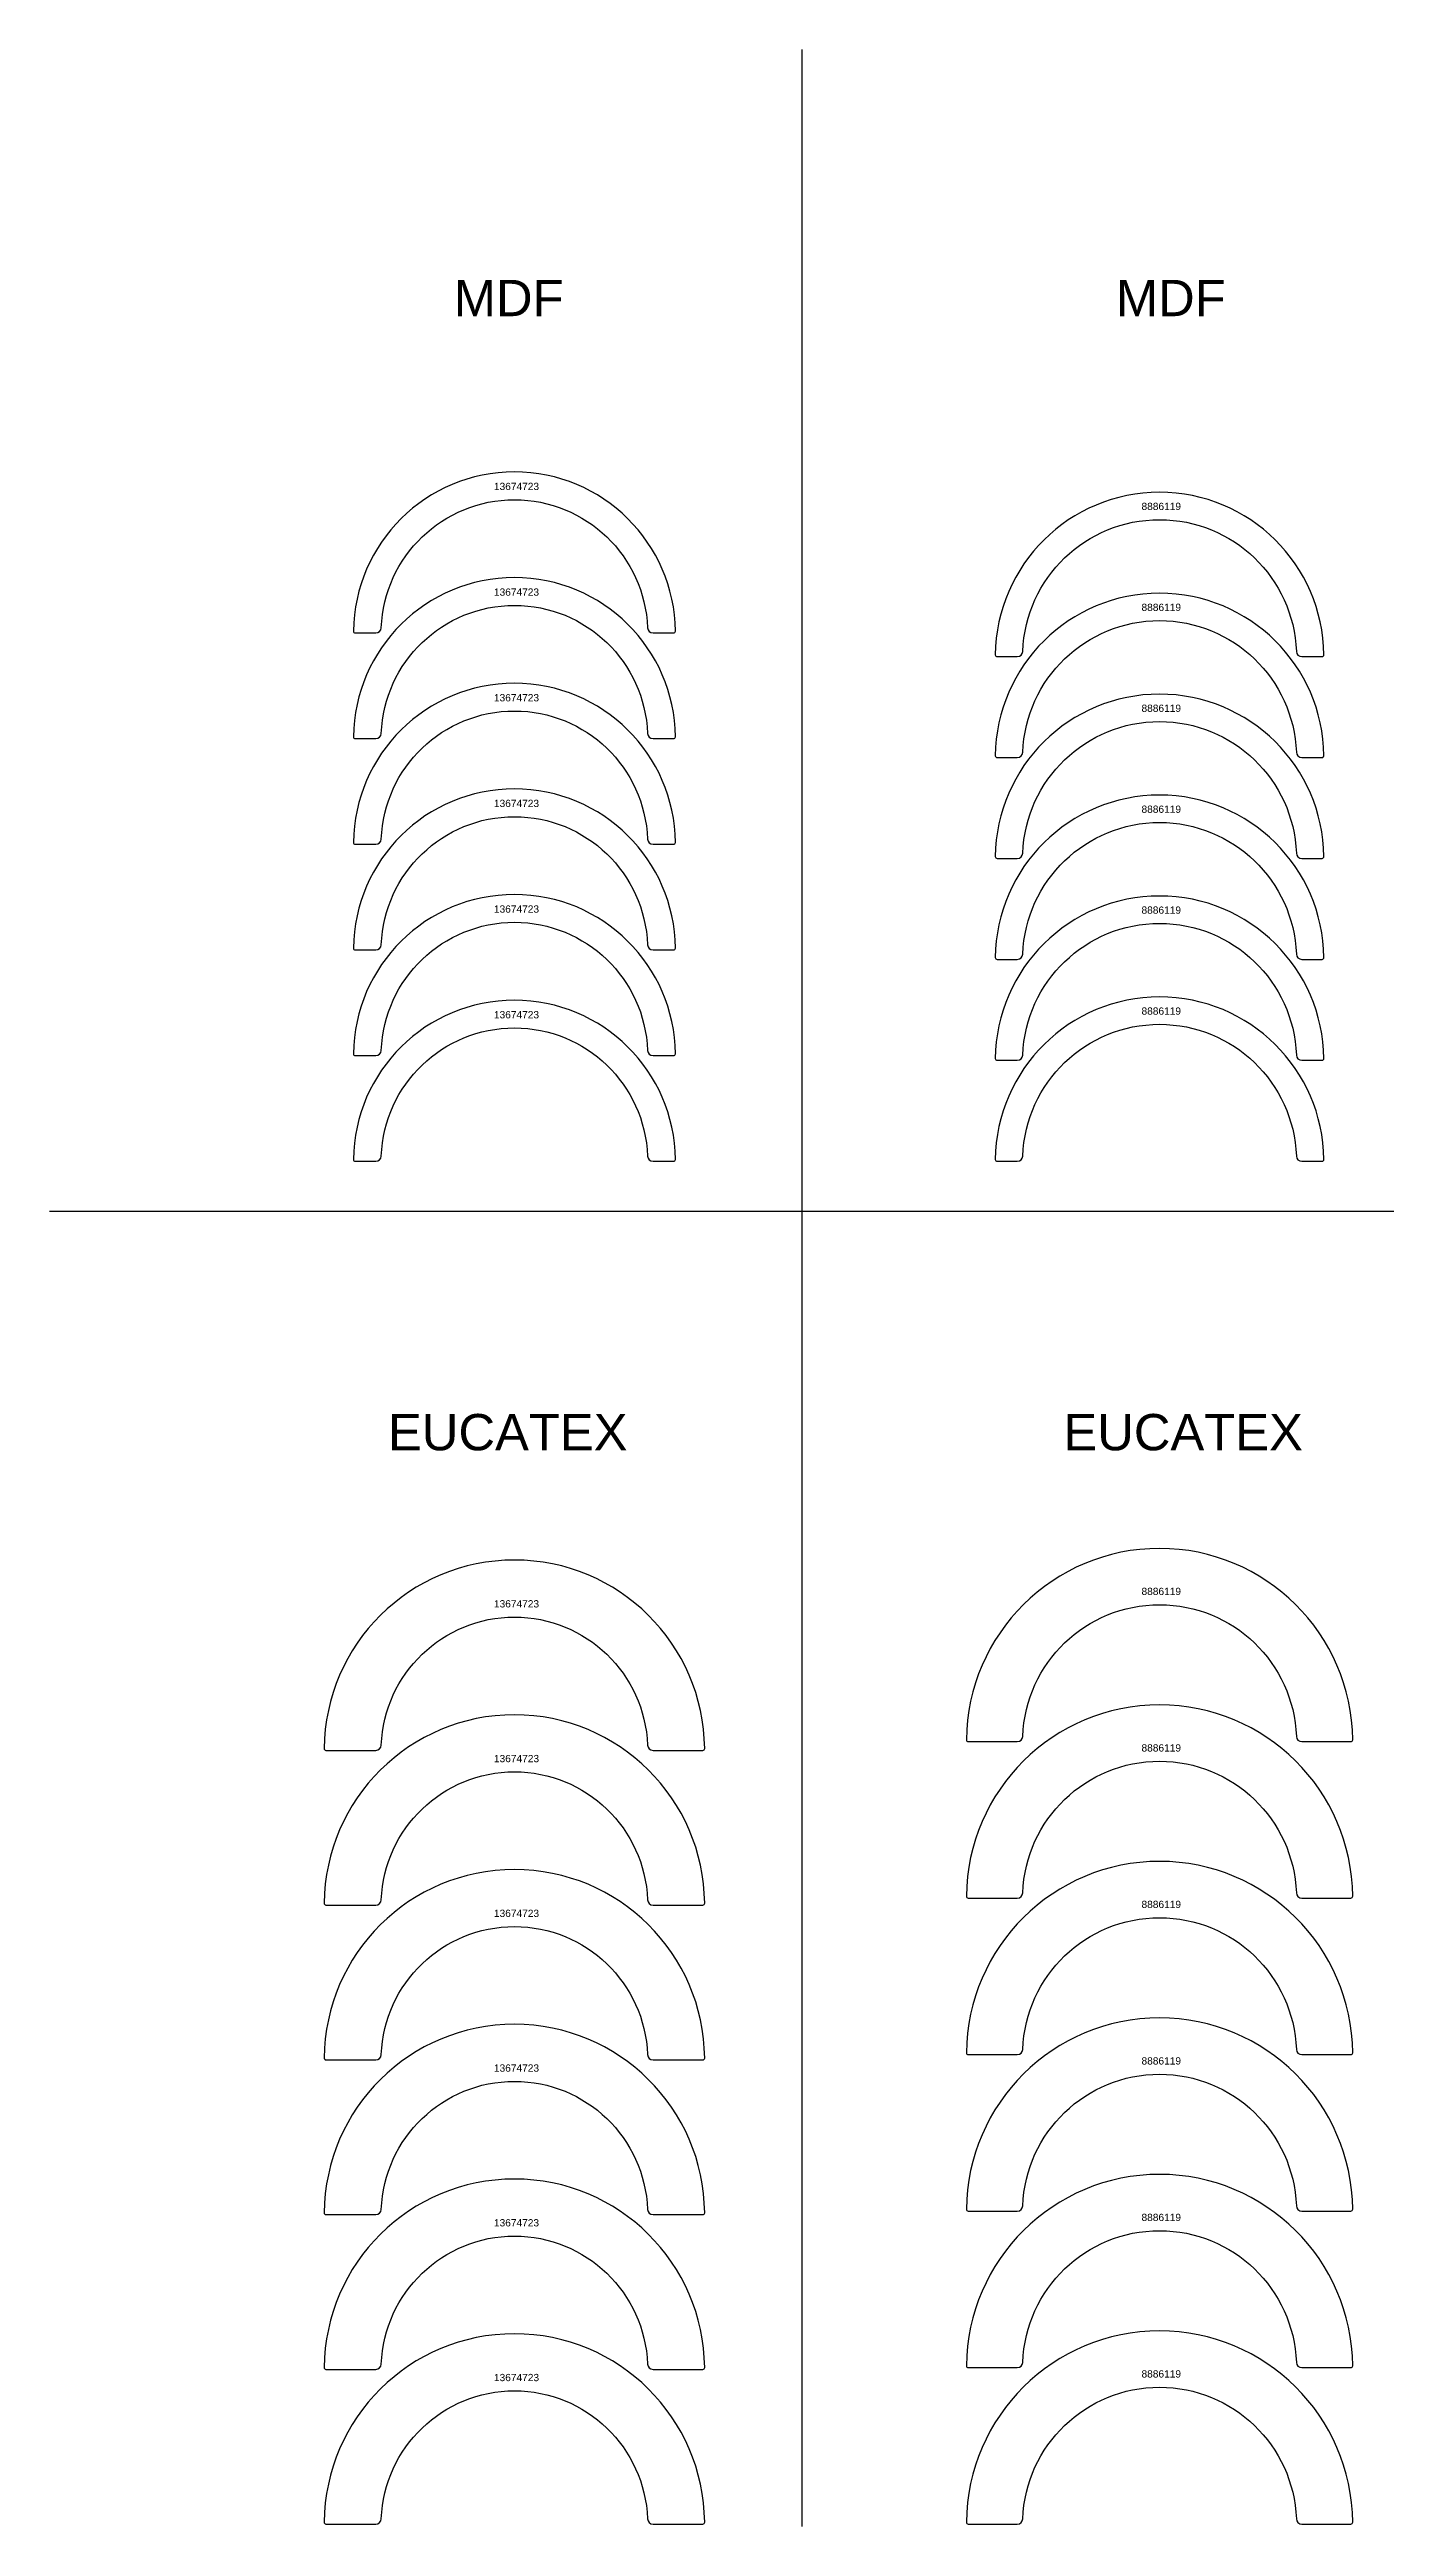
# Model space of a CAD drawing. Header units: millimetres. Extents: x 1166 to 8525, y 2541 to 9362.
# Drawn here: x 1166 to 4846, y 2541 to 9362 of the extents above; entities that cross this region are included whole.
import ezdxf

# ---------------------------------------------------------------- set-up
doc = ezdxf.new("R2010")
doc.units = ezdxf.units.MM
doc.layers.add('Texto', color=3, linetype='Continuous')
doc.styles.get("Standard").update_dxf_attribs({"font": 'arial.ttf'})

msp = doc.modelspace()

# ---------------------------------------------------------------- linework, layer by layer
for p, q in [((3238.4, 9361.6), (3238.4, 2541.1)), ((1166, 6163), (8525, 6163))]:
    msp.add_line(p, q)
for points in [[(2064.7, 7755, 0.402756), (2079.7, 7769.4, -0.961475), (2813.1, 7769.4, 0.402756), (2828.1, 7755), (2884.9, 7755, 0.417557), (2889.9, 7760, 0.988662), (2003, 7760, 0.417557), (2008, 7755)], [(3831.5, 7690, 0.403047), (3846.5, 7704.4, -0.96244), (4600, 7704.4, 0.403047), (4614.9, 7690), (4670.7, 7690, 0.41749), (4675.7, 7695, 0.988889), (3770.8, 7695, 0.41749), (3775.8, 7690)], [(2064.7, 7464.1, 0.402756), (2079.7, 7478.5, -0.961475), (2813.1, 7478.5, 0.402756), (2828.1, 7464.1), (2884.9, 7464.1, 0.417557), (2889.9, 7469.1, 0.988662), (2003, 7469.1, 0.417557), (2008, 7464.1)], [(3831.5, 7412.1, 0.403047), (3846.5, 7426.5, -0.96244), (4600, 7426.5, 0.403047), (4614.9, 7412.1), (4670.7, 7412.1, 0.41749), (4675.7, 7417.1, 0.988889), (3770.8, 7417.1, 0.41749), (3775.8, 7412.1)], [(2064.7, 7173.1, 0.402756), (2079.7, 7187.6, -0.961475), (2813.1, 7187.6, 0.402756), (2828.1, 7173.1), (2884.9, 7173.1, 0.417557), (2889.9, 7178.2, 0.988662), (2003, 7178.2, 0.417557), (2008, 7173.1)], [(3831.5, 7134.1, 0.403047), (3846.5, 7148.6, -0.96244), (4600, 7148.6, 0.403047), (4614.9, 7134.1), (4670.7, 7134.1, 0.41749), (4675.7, 7139.2, 0.988889), (3770.8, 7139.2, 0.41749), (3775.8, 7134.1)], [(2064.7, 6882.2, 0.402756), (2079.7, 6896.6, -0.961475), (2813.1, 6896.6, 0.402756), (2828.1, 6882.2), (2884.9, 6882.2, 0.417557), (2889.9, 6887.3, 0.988662), (2003, 6887.3, 0.417557), (2008, 6882.2)], [(3831.5, 6856.2, 0.403047), (3846.5, 6870.6, -0.96244), (4600, 6870.6, 0.403047), (4614.9, 6856.2), (4670.7, 6856.2, 0.41749), (4675.7, 6861.3, 0.988889), (3770.8, 6861.3, 0.41749), (3775.8, 6856.2)], [(2064.7, 6591.3, 0.402756), (2079.7, 6605.7, -0.961475), (2813.1, 6605.7, 0.402756), (2828.1, 6591.3), (2884.9, 6591.3, 0.417557), (2889.9, 6596.4, 0.988662), (2003, 6596.4, 0.417557), (2008, 6591.3)], [(3831.5, 6578.3, 0.403047), (3846.5, 6592.7, -0.96244), (4600, 6592.7, 0.403047), (4614.9, 6578.3), (4670.7, 6578.3, 0.41749), (4675.7, 6583.3, 0.988889), (3770.8, 6583.3, 0.41749), (3775.8, 6578.3)], [(3831.5, 6300.4, 0.403047), (3846.5, 6314.8, -0.96244), (4600, 6314.8, 0.403047), (4614.9, 6300.4), (4670.7, 6300.4, 0.41749), (4675.7, 6305.4, 0.988889), (3770.8, 6305.4, 0.41749), (3775.8, 6300.4)], [(2064.7, 6300.4, 0.402756), (2079.7, 6314.8, -0.961475), (2813.1, 6314.8, 0.402756), (2828.1, 6300.4), (2884.9, 6300.4, 0.417557), (2889.9, 6305.4, 0.988662), (2003, 6305.4, 0.417557), (2008, 6300.4)], [(2064.7, 4678.2, 0.402756), (2079.7, 4692.6, -0.961475), (2813.1, 4692.6, 0.402756), (2828.1, 4678.2), (2965.4, 4678.2, 0.417038), (2970.4, 4683.2, 0.990412), (1922.4, 4683.2, 0.417038), (1927.4, 4678.2)], [(3831.5, 4702.3, 0.403047), (3846.5, 4716.7, -0.96244), (4600, 4716.7, 0.403047), (4614.9, 4702.3), (4750.2, 4702.3, 0.416995), (4755.2, 4707.3, 0.990557), (3691.3, 4707.3, 0.416995), (3696.3, 4702.3)], [(2064.7, 4252, 0.402756), (2079.7, 4266.5, -0.961475), (2813.1, 4266.5, 0.402756), (2828.1, 4252), (2965.4, 4252, 0.417038), (2970.4, 4257.1, 0.990412), (1922.4, 4257.1, 0.417038), (1927.4, 4252)], [(3831.5, 4271.4, 0.403047), (3846.5, 4285.8, -0.96244), (4600, 4285.8, 0.403047), (4614.9, 4271.4), (4750.2, 4271.4, 0.416995), (4755.2, 4276.4, 0.990557), (3691.3, 4276.4, 0.416995), (3696.3, 4271.4)], [(3831.5, 3840.4, 0.403047), (3846.5, 3854.8, -0.96244), (4600, 3854.8, 0.403047), (4614.9, 3840.4), (4750.2, 3840.4, 0.416995), (4755.2, 3845.5, 0.990557), (3691.3, 3845.5, 0.416995), (3696.3, 3840.4)], [(2064.7, 3825.9, 0.402756), (2079.7, 3840.3, -0.961475), (2813.1, 3840.3, 0.402756), (2828.1, 3825.9), (2965.4, 3825.9, 0.417038), (2970.4, 3831, 0.990412), (1922.4, 3831, 0.417038), (1927.4, 3825.9)], [(2064.7, 3399.8, 0.402756), (2079.7, 3414.2, -0.961475), (2813.1, 3414.2, 0.402756), (2828.1, 3399.8), (2965.4, 3399.8, 0.417038), (2970.4, 3404.9, 0.990412), (1922.4, 3404.9, 0.417038), (1927.4, 3399.8)], [(3831.5, 3409.5, 0.403047), (3846.5, 3423.9, -0.96244), (4600, 3423.9, 0.403047), (4614.9, 3409.5), (4750.2, 3409.5, 0.416995), (4755.2, 3414.5, 0.990557), (3691.3, 3414.5, 0.416995), (3696.3, 3409.5)], [(2064.7, 2973.7, 0.402756), (2079.7, 2988.1, -0.961475), (2813.1, 2988.1, 0.402756), (2828.1, 2973.7), (2965.4, 2973.7, 0.417038), (2970.4, 2978.8, 0.990412), (1922.4, 2978.8, 0.417038), (1927.4, 2973.7)], [(3831.5, 2978.6, 0.403047), (3846.5, 2993, -0.96244), (4600, 2993, 0.403047), (4614.9, 2978.6), (4750.2, 2978.6, 0.416995), (4755.2, 2983.6, 0.990557), (3691.3, 2983.6, 0.416995), (3696.3, 2978.6)], [(2064.7, 2547.6, 0.402756), (2079.7, 2562, -0.961475), (2813.1, 2562, 0.402756), (2828.1, 2547.6), (2965.4, 2547.6, 0.417038), (2970.4, 2552.7, 0.990412), (1922.4, 2552.7, 0.417038), (1927.4, 2547.6)], [(3831.5, 2547.6, 0.403047), (3846.5, 2562, -0.96244), (4600, 2562, 0.403047), (4614.9, 2547.6), (4750.2, 2547.6, 0.416995), (4755.2, 2552.7, 0.990557), (3691.3, 2552.7, 0.416995), (3696.3, 2547.6)]]:
    msp.add_lwpolyline(points, format="xyb", close=True)

# ---------------------------------------------------------------- texts
at = {"char_height": 100, "attachment_point": 1}
for s, insert in [('{\\W5.63773;  }MDF', (1841.6, 8727.4)), ('{\\W5.63773;  }MDF', (3665.2, 8727.4)), ('{\\W6.611144; }EUCATEX', (1841.6, 5604.4)), ('{\\W6.611144; }EUCATEX', (3701.8, 5604.4))]:
    msp.add_mtext_dynamic_manual_height_columns(s, width=1161.083, gutter_width=12.5, heights=[0], dxfattribs=dict(at, insert=insert))
at = {"layer": 'Texto', "char_height": 20, "attachment_point": 1}
for s, insert in [('{\\W6.700003; }13674723', (2338, 8168.6)), ('{\\W7.575222; }8886119', (4114.8, 8113.6)), ('{\\W6.700003; }13674723', (2338, 7877.6)), ('{\\W7.575222; }8886119', (4114.8, 7835.6)), ('{\\W6.700003; }13674723', (2338, 7586.7)), ('{\\W7.575222; }8886119', (4114.8, 7557.7)), ('{\\W6.700003; }13674723', (2338, 7295.8)), ('{\\W7.575222; }8886119', (4114.8, 7279.8)), ('{\\W6.700003; }13674723', (2338, 7004.9)), ('{\\W7.575222; }8886119', (4114.8, 7001.9)), ('{\\W6.700003; }13674723', (2338, 6713.9)), ('{\\W7.575222; }8886119', (4114.8, 6723.9)), ('{\\W7.575222; }8886119', (4114.8, 5125.9)), ('{\\W6.700003; }13674723', (2338, 5091.7)), ('{\\W6.700003; }13674723', (2338, 4665.6)), ('{\\W7.575222; }8886119', (4114.8, 4694.9)), ('{\\W6.700003; }13674723', (2338, 4239.5)), ('{\\W7.575222; }8886119', (4114.8, 4264)), ('{\\W7.575222; }8886119', (4114.8, 3833.1)), ('{\\W6.700003; }13674723', (2338, 3813.4)), ('{\\W6.700003; }13674723', (2338, 3387.3)), ('{\\W7.575222; }8886119', (4114.8, 3402.1)), ('{\\W6.700003; }13674723', (2338, 2961.2)), ('{\\W7.575222; }8886119', (4114.8, 2971.2))]:
    msp.add_mtext_dynamic_manual_height_columns(s, width=224.019, gutter_width=12.5, heights=[0], dxfattribs=dict(at, insert=insert))

doc.saveas('drawing.dxf')
